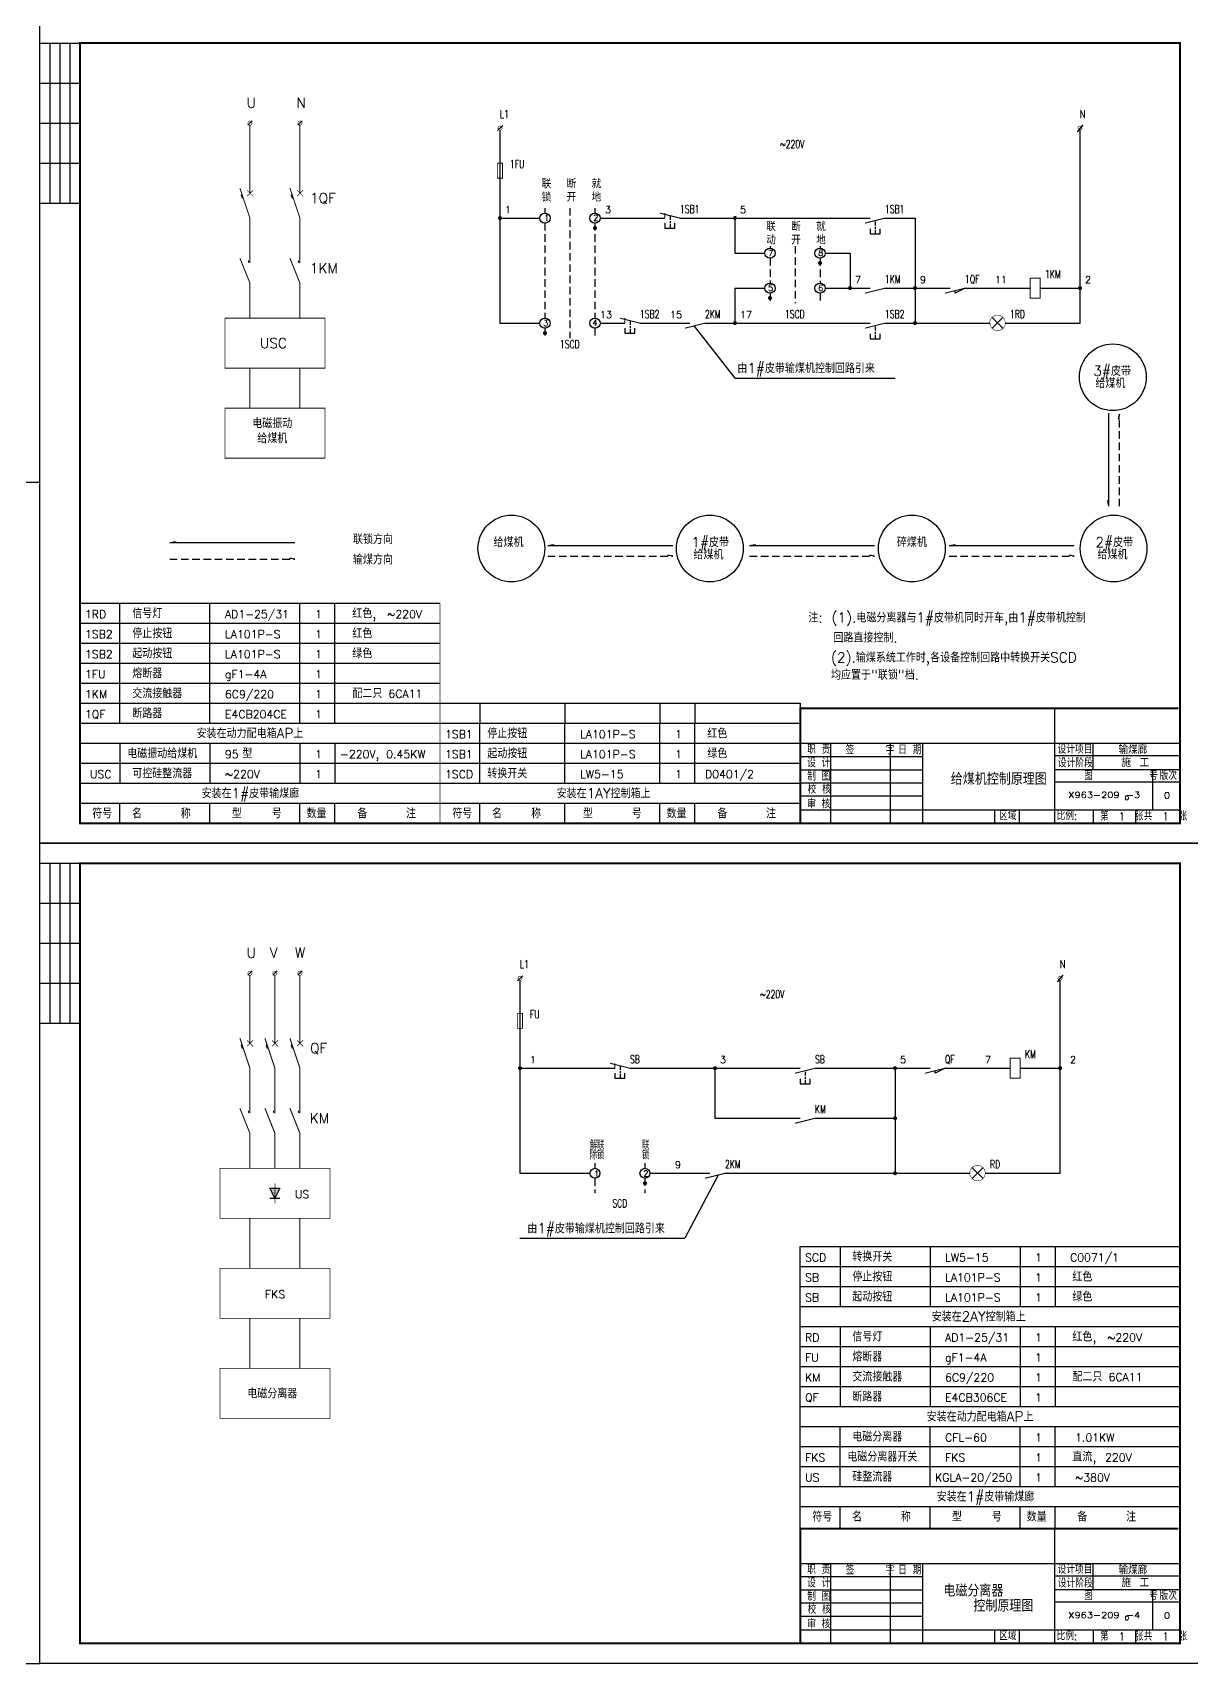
# Model space of a CAD drawing. Extents: x 385 to 3225, y -5 to 1635.
# Drawn here: x 851 to 1431, y -5 to 810 of the extents above; entities that cross this region are included whole.
import ezdxf

# ---------------------------------------------------------------- set-up
doc = ezdxf.new("R2010")
doc.units = 0
doc.header["$LTSCALE"] = 30
doc.header["$MEASUREMENT"] = 0
doc.linetypes.add('HIDDEN2', pattern=[0.1875, 0.125, -0.0625])
doc.layers.get('0').update_dxf_attribs({"linetype": 'CONTINUOUS'})
for name, color, linetype in [('HZ', 3, 'CONTINUOUS'), ('SY', 1, 'HIDDEN2'), ('SY1', 5, 'CONTINUOUS')]:
    doc.layers.add(name, color=color, linetype=linetype)
doc.styles.add('HZ', font='txt', dxfattribs={"bigfont": 'hztxt'})

# ---------------------------------------------------------------- blocks, each defined once
blk = doc.blocks.new('FU')
at = {"const_width": 0.4}
blk.add_lwpolyline([(-1.24, -0.05), (1.26, -0.05), (1.26, -7.55), (-1.35, -7.55), (-1.35, -0.05)], dxfattribs=at)
blk = doc.blocks.new('*X21')
at = {"color": 0}
for p, q in [((125.46875, 359.6875), (125.46875, 359.6875)), ((125.78125, 359.6875), (125.78125, 359.6875)), ((126.09375, 359.6875), (126.09375, 359.6875)), ((126.40625, 359.6875), (126.40625, 359.6875)), ((126.71875, 359.6875), (126.71875, 359.6875)), ((127.03125, 359.6875), (127.03125, 359.6875)), ((127.1875, 360), (127.1875, 360))]:
    blk.add_line(p, q, dxfattribs=at)
blk = doc.blocks.new('*X22')
at = {"color": 0}
for p, q in [((184.6875, 354.375), (184.6875, 354.375)), ((185, 354.375), (185, 354.375)), ((185.3125, 354.375), (185.3125, 354.375)), ((185.625, 354.375), (185.625, 354.375))]:
    blk.add_line(p, q, dxfattribs=at)
blk = doc.blocks.new('*X23')
at = {"color": 0}
for p, q in [((409.6875, 436.875), (409.6875, 436.875)), ((409.84375, 437.8125), (409.84375, 437.8125)), ((409.84375, 437.1875), (409.84375, 437.1875)), ((410, 438.125), (410, 438.125)), ((410, 437.5), (410, 437.5)), ((410, 436.875), (410, 436.875)), ((410.15625, 438.4375), (410.15625, 438.4375)), ((410.15625, 437.8125), (410.15625, 437.8125)), ((410.15625, 437.1875), (410.15625, 437.1875))]:
    blk.add_line(p, q, dxfattribs=at)
blk = doc.blocks.new('*X18')
at = {"color": 0}
for p, q in [((115.15625, 237.1875), (115.15625, 237.1875)), ((115.3125, 236.875), (115.3125, 236.875)), ((115.46875, 237.1875), (115.46875, 237.1875)), ((115.46875, 236.5625), (115.46875, 236.5625)), ((115.625, 236.875), (115.625, 236.875)), ((115.78125, 237.1875), (115.78125, 237.1875)), ((115.78125, 236.5625), (115.78125, 236.5625)), ((115.9375, 236.875), (115.9375, 236.875)), ((116.09375, 237.1875), (116.09375, 237.1875)), ((116.09375, 236.5625), (116.09375, 236.5625)), ((116.25, 236.875), (116.25, 236.875)), ((116.40625, 237.1875), (116.40625, 237.1875)), ((116.40625, 236.5625), (116.40625, 236.5625)), ((116.5625, 236.875), (116.5625, 236.875)), ((116.71875, 237.1875), (116.71875, 237.1875)), ((116.71875, 236.5625), (116.71875, 236.5625)), ((116.875, 236.875), (116.875, 236.875)), ((117.03125, 237.1875), (117.03125, 237.1875)), ((117.03125, 236.5625), (117.03125, 236.5625)), ((117.1875, 236.875), (117.1875, 236.875)), ((117.34375, 237.1875), (117.34375, 237.1875)), ((117.34375, 236.5625), (117.34375, 236.5625)), ((117.5, 236.875), (117.5, 236.875)), ((117.65625, 237.1875), (117.65625, 237.1875)), ((117.65625, 236.5625), (117.65625, 236.5625)), ((117.8125, 236.875), (117.8125, 236.875)), ((117.96875, 237.1875), (117.96875, 237.1875)), ((117.96875, 236.5625), (117.96875, 236.5625)), ((118.125, 236.875), (118.125, 236.875)), ((118.28125, 237.1875), (118.28125, 237.1875)), ((118.28125, 236.5625), (118.28125, 236.5625)), ((118.4375, 236.875), (118.4375, 236.875)), ((118.59375, 237.1875), (118.59375, 237.1875)), ((118.59375, 236.5625), (118.59375, 236.5625)), ((118.75, 236.875), (118.75, 236.875)), ((118.90625, 237.1875), (118.90625, 237.1875)), ((118.90625, 236.5625), (118.90625, 236.5625)), ((119.0625, 236.875), (119.0625, 236.875)), ((119.21875, 237.1875), (119.21875, 237.1875)), ((119.21875, 236.5625), (119.21875, 236.5625)), ((119.375, 236.875), (119.375, 236.875)), ((119.53125, 237.1875), (119.53125, 237.1875)), ((115.625, 236.25), (115.625, 236.25)), ((115.78125, 235.9375), (115.78125, 235.9375)), ((115.9375, 236.25), (115.9375, 236.25)), ((115.9375, 235.625), (115.9375, 235.625)), ((116.09375, 235.9375), (116.09375, 235.9375)), ((116.09375, 235.3125), (116.09375, 235.3125)), ((116.25, 236.25), (116.25, 236.25)), ((116.25, 235.625), (116.25, 235.625)), ((116.25, 235), (116.25, 235)), ((116.40625, 235.9375), (116.40625, 235.9375)), ((116.40625, 235.3125), (116.40625, 235.3125)), ((116.40625, 234.6875), (116.40625, 234.6875)), ((116.5625, 236.25), (116.5625, 236.25)), ((116.5625, 235.625), (116.5625, 235.625)), ((116.5625, 235), (116.5625, 235)), ((116.5625, 234.375), (116.5625, 234.375)), ((116.71875, 235.9375), (116.71875, 235.9375)), ((116.71875, 235.3125), (116.71875, 235.3125)), ((116.71875, 234.6875), (116.71875, 234.6875)), ((116.71875, 234.0625), (116.71875, 234.0625)), ((116.875, 236.25), (116.875, 236.25)), ((116.875, 235.625), (116.875, 235.625)), ((116.875, 235), (116.875, 235)), ((116.875, 234.375), (116.875, 234.375)), ((116.875, 233.75), (116.875, 233.75)), ((117.03125, 235.9375), (117.03125, 235.9375)), ((117.03125, 235.3125), (117.03125, 235.3125)), ((117.03125, 234.6875), (117.03125, 234.6875)), ((117.03125, 234.0625), (117.03125, 234.0625)), ((117.03125, 233.4375), (117.03125, 233.4375)), ((117.1875, 236.25), (117.1875, 236.25)), ((117.1875, 235.625), (117.1875, 235.625)), ((117.1875, 235), (117.1875, 235)), ((117.1875, 234.375), (117.1875, 234.375)), ((117.1875, 233.75), (117.1875, 233.75)), ((117.1875, 233.125), (117.1875, 233.125)), ((117.34375, 235.9375), (117.34375, 235.9375)), ((117.34375, 235.3125), (117.34375, 235.3125)), ((117.34375, 234.6875), (117.34375, 234.6875)), ((117.34375, 234.0625), (117.34375, 234.0625)), ((117.34375, 233.4375), (117.34375, 233.4375)), ((117.34375, 232.8125), (117.34375, 232.8125)), ((117.5, 236.25), (117.5, 236.25)), ((117.5, 235.625), (117.5, 235.625)), ((117.5, 235), (117.5, 235)), ((117.5, 234.375), (117.5, 234.375)), ((117.5, 233.75), (117.5, 233.75)), ((117.5, 233.125), (117.5, 233.125)), ((117.65625, 235.9375), (117.65625, 235.9375)), ((117.65625, 235.3125), (117.65625, 235.3125)), ((117.65625, 234.6875), (117.65625, 234.6875)), ((117.65625, 234.0625), (117.65625, 234.0625)), ((117.65625, 233.4375), (117.65625, 233.4375)), ((117.8125, 236.25), (117.8125, 236.25)), ((117.8125, 235.625), (117.8125, 235.625)), ((117.8125, 235), (117.8125, 235)), ((117.8125, 234.375), (117.8125, 234.375)), ((117.8125, 233.75), (117.8125, 233.75)), ((117.96875, 235.9375), (117.96875, 235.9375)), ((117.96875, 235.3125), (117.96875, 235.3125)), ((117.96875, 234.6875), (117.96875, 234.6875)), ((117.96875, 234.0625), (117.96875, 234.0625)), ((118.125, 236.25), (118.125, 236.25)), ((118.125, 235.625), (118.125, 235.625)), ((118.125, 235), (118.125, 235)), ((118.125, 234.375), (118.125, 234.375)), ((118.28125, 235.9375), (118.28125, 235.9375)), ((118.28125, 235.3125), (118.28125, 235.3125)), ((118.28125, 234.6875), (118.28125, 234.6875)), ((118.4375, 236.25), (118.4375, 236.25)), ((118.4375, 235.625), (118.4375, 235.625)), ((118.4375, 235), (118.4375, 235)), ((118.59375, 235.9375), (118.59375, 235.9375)), ((118.59375, 235.3125), (118.59375, 235.3125)), ((118.75, 236.25), (118.75, 236.25)), ((118.75, 235.625), (118.75, 235.625)), ((118.90625, 235.9375), (118.90625, 235.9375)), ((119.0625, 236.25), (119.0625, 236.25))]:
    blk.add_line(p, q, dxfattribs=at)

msp = doc.modelspace()

# ---------------------------------------------------------------- linework, layer by layer
for p, q in [((855, 405), (855, 815)), ((855, 805), (875, 805)), ((860, 805), (860, 725)), ((865, 805), (865, 725)), ((870, 805), (870, 725)), ((855, 785), (875, 785)), ((855, 765), (875, 765)), ((961.12, 766.14), (958.95, 763.98)), ((986.1, 766.14), (983.94, 763.98)), ((1086.36, 763.78), (1083.84, 761.3)), ((1085, 761.52), (1085, 665)), ((1376.38, 764.09), (1373.49, 760.73)), ((1375, 762.41), (1375, 762.51)), ((1375, 665), (1375, 761.6)), ((855, 745), (875, 745)), ((855, 725), (875, 725)), ((1085, 717.51), (1105, 717.51)), ((1135, 717.51), (1167.5, 717.51)), ((1170.03, 718.63), (1170.03, 716.67)), ((1175, 717.51), (1175, 717.51)), ((1175, 717.51), (1270, 717.51)), ((1202.5, 717.51), (1202.5, 700.01)), ((1270, 717.51), (1270, 717.51)), ((1270, 717.51), (1270, 717.51)), ((1277.5, 717.51), (1292.5, 717.51)), ((1292.5, 717.51), (1292.5, 682.51)), ((1167.5, 715.01), (1167.5, 712.51)), ((1167.5, 712.51), (1172.5, 712.51)), ((1170.03, 716.02), (1170.03, 715.04)), ((1170.03, 714.55), (1170.03, 712.43)), ((1172.5, 712.51), (1172.5, 715.01)), ((1270, 712.19), (1270, 709.69)), ((1270, 709.69), (1275, 709.69)), ((1272.54, 715.8), (1272.54, 713.85)), ((1272.54, 713.19), (1272.54, 712.22)), ((1272.54, 711.73), (1272.54, 709.61)), ((1275, 709.69), (1275, 712.19)), ((1202.5, 700.01), (1217.5, 700.01)), ((1247.5, 700.01), (1260, 700.01)), ((1260, 700.01), (1260, 682.51)), ((1202.5, 682.51), (1217.5, 682.51)), ((1202.5, 682.51), (1202.5, 665)), ((1247.5, 682.51), (1270, 682.51)), ((1277.5, 682.5), (1292.5, 682.5)), ((1292.5, 682.51), (1292.5, 665.01)), ((1292.5, 682.5), (1310, 682.5)), ((1317.5, 682.51), (1312.5, 680.01)), ((1312.5, 680.01), (1312.5, 681.18)), ((1317.5, 682.5), (1350, 682.5)), ((1355, 682.51), (1375, 682.51)), ((1085, 665.01), (1105, 665.01)), ((1135, 665), (1147.5, 665)), ((1147.5, 662.51), (1147.5, 660.01)), ((1150.03, 666.13), (1150.03, 664.17)), ((1150.03, 663.52), (1150.03, 662.54)), ((1150.03, 662.05), (1150.03, 659.93)), ((1152.5, 660.01), (1152.5, 662.51)), ((1155, 665.01), (1155, 665.01)), ((1155, 665), (1180, 665)), ((1182.15, 663.45), (1202.5, 637.5)), ((1187.5, 665), (1202.5, 665)), ((1202.5, 665.01), (1270, 665.01)), ((1272.54, 663.3), (1272.54, 661.35)), ((1272.54, 660.69), (1272.54, 659.72)), ((1277.5, 665.01), (1330, 665.01)), ((1331.08, 667.81), (1336.35, 662.54)), ((1331.1, 662.47), (1336.41, 667.77)), ((1337.5, 665.01), (1375, 665.01)), ((1147.5, 660.01), (1152.5, 660.01)), ((1270, 659.69), (1270, 657.19)), ((1270, 657.19), (1275, 657.19)), ((1272.54, 659.23), (1272.54, 657.11)), ((1275, 657.19), (1275, 659.69)), ((1202.5, 637.5), (1282.5, 637.5)), ((1389.39, 573.49), (1389.39, 620)), ((855, 585.33), (435, 585.33)), ((855, -5), (855, 585.33)), ((1389.38, 573.53), (1388.88, 576.34)), ((1388.88, 576.34), (1389.38, 576.34)), ((919.93, 555.38), (982.4, 555.38)), ((919.97, 555.39), (922.78, 555.89)), ((922.78, 555.89), (922.78, 555.39)), ((1108.98, 553.88), (1111.79, 554.38)), ((1111.79, 554.38), (1111.79, 553.88)), ((1209.76, 553.88), (1212.57, 554.38)), ((1212.57, 554.38), (1212.57, 553.88)), ((1309.66, 553.88), (1312.47, 554.38)), ((1312.47, 554.38), (1312.47, 553.88)), ((1108.93, 553.86), (1171.41, 553.86)), ((1209.72, 553.86), (1272.19, 553.86)), ((1309.61, 553.86), (1372.08, 553.86)), ((875, 525), (1055, 525)), ((895, 465), (895, 525)), ((940, 465), (940, 525)), ((985, 465), (985, 525)), ((1002.5, 465), (1002.5, 525)), ((875, 515), (1055, 515)), ((875, 505), (1055, 505)), ((875, 495), (1055, 495)), ((875, 485), (1055, 485)), ((875, 475), (1235, 475)), ((1075, 475), (1075, 465)), ((1117.5, 475), (1117.5, 465)), ((1165, 475), (1165, 465)), ((1182.5, 475), (1182.5, 465)), ((1235, 475), (1235, 472.14)), ((875, 465), (1235, 465)), ((1075, 435), (1075, 465)), ((1117.5, 435), (1117.5, 465)), ((1165, 435), (1165, 465)), ((1182.5, 435), (1182.5, 465)), ((875, 455), (1235, 455)), ((895, 455), (895, 435)), ((940, 455), (940, 435)), ((985, 455), (985, 435)), ((1002.5, 455), (1002.5, 435)), ((1235.49, 454.98), (1424.54, 454.98)), ((875, 445), (1235, 445)), ((875, 435), (1055, 435)), ((1055, 435), (1235, 435)), ((875, 425), (937.5, 425)), ((875, 425), (1235, 425)), ((895, 415), (895, 425)), ((940, 415), (940, 425)), ((985, 415), (985, 425)), ((1002.5, 415), (1002.5, 425)), ((1075, 415), (1075, 425)), ((1117.5, 415), (1117.5, 425)), ((1165, 415), (1165, 425)), ((1182.5, 415), (1182.5, 425)), ((1435, 405), (855, 405)), ((855, -5), (855, 405)), ((855, 405), (1435, 405)), ((855, 405), (875, 405)), ((855, 395), (875, 395)), ((860, 395), (860, 315)), ((865, 395), (865, 315)), ((870, 395), (870, 315)), ((855, 375), (875, 375)), ((855, 355), (875, 355)), ((855, 335), (875, 335)), ((961.12, 341.14), (958.95, 338.98)), ((973.57, 341.14), (971.4, 338.98)), ((986.1, 341.14), (983.94, 338.98)), ((1096.36, 338.78), (1093.84, 336.3)), ((1095, 336.52), (1095, 240)), ((1366.38, 339.09), (1363.49, 335.73)), ((1365, 337.41), (1365, 337.51)), ((1365, 240), (1365, 336.6)), ((855, 315), (875, 315)), ((1145.03, 293.63), (1145.03, 291.67)), ((1095, 292.5), (1142.5, 292.5)), ((1142.5, 290.01), (1142.5, 287.51)), ((1142.5, 287.51), (1147.5, 287.51)), ((1145.03, 291.02), (1145.03, 290.04)), ((1145.03, 289.55), (1145.03, 287.43)), ((1147.5, 287.51), (1147.5, 290.01)), ((1150, 292.51), (1150, 292.51)), ((1150, 292.5), (1235, 292.5)), ((1192.5, 292.5), (1192.5, 267.5)), ((1235, 292.51), (1235, 292.51)), ((1235, 292.51), (1235, 292.51)), ((1235, 287.19), (1235, 284.69)), ((1237.54, 290.8), (1237.54, 288.85)), ((1237.54, 288.19), (1237.54, 287.22)), ((1237.54, 286.73), (1237.54, 284.61)), ((1240, 284.69), (1240, 287.19)), ((1242.5, 292.5), (1300, 292.5)), ((1282.5, 292.51), (1282.5, 257.51)), ((1307.5, 292.51), (1302.5, 290.01)), ((1302.5, 290.01), (1302.5, 291.18)), ((1307.5, 292.5), (1340, 292.5)), ((1345, 292.5), (1365, 292.5)), ((1235, 284.69), (1240, 284.69)), ((1192.5, 267.5), (1235, 267.5)), ((1242.5, 267.5), (1282.5, 267.5)), ((1282.5, 257.51), (1282.5, 240.01)), ((1095, 240), (1130, 240)), ((1160, 240), (1190, 240)), ((1194.13, 239.07), (1177.5, 207.5)), ((1197.5, 240), (1320, 240)), ((1321.08, 242.81), (1326.35, 237.54)), ((1321.1, 237.47), (1326.41, 242.77)), ((1327.5, 240), (1365, 240)), ((970, 232.5), (975, 232.5)), ((972.5, 227.5), (970, 232.5)), ((975, 232.5), (972.5, 227.5)), ((970, 227.5), (975, 227.5)), ((1095, 207.5), (1177.5, 207.5)), ((1235, 203.41), (1425, 203.41)), ((1255, 203.41), (1255, 173.41)), ((1300, 203.41), (1300, 173.41)), ((1345, 203.41), (1345, 173.41)), ((1362.5, 203.41), (1362.5, 173.41)), ((1235, 193.41), (1425, 193.41)), ((1235, 183.41), (1425, 183.41)), ((1235, 173.41), (1425, 173.41)), ((1235, 163.41), (1425, 163.41)), ((1255, 163.41), (1255, 123.41)), ((1300, 163.41), (1300, 123.41)), ((1345, 163.41), (1345, 123.41)), ((1362.5, 163.41), (1362.5, 123.41)), ((1235, 153.41), (1425, 153.41)), ((1235, 143.41), (1425, 143.41)), ((1235, 133.41), (1425, 133.41)), ((1235, 123.41), (1425, 123.41)), ((1235, 113.41), (1425, 113.41)), ((1255, 83.41), (1255, 113.41)), ((1300, 83.41), (1300, 113.41)), ((1345, 83.41), (1345, 113.41)), ((1362.5, 83.41), (1362.5, 113.41)), ((1235, 103.41), (1425, 103.41)), ((1235, 93.41), (1425, 93.41)), ((1235, 83.41), (1425, 83.41)), ((1235, 73.41), (1425, 73.41)), ((1255, 62.37), (1255, 73.41)), ((1300, 62.37), (1300, 73.41)), ((1345, 62.37), (1345, 73.41)), ((1362.5, 62.37), (1362.5, 73.41)), ((1235.49, 44.98), (1424.54, 44.98)), ((435, -5), (855, -5)), ((1435, -5), (855, -5))]:
    msp.add_line(p, q)
for points, const_width in [([(875, 415), (875, 805), (1425, 805), (1425, 415), (875, 415)], 1), ([(959.99, 730.02), (959.99, 764.06)], 0.5), ([(984.99, 730.02), (984.99, 764)], 0.5), ([(959.99, 695.02), (959.99, 717.52), (954.99, 732.52)], 0.5), ([(955.53, 729.27), (956.23, 727.3)], 0.5), ([(958.54, 731.46), (961.67, 728.33)], 0.3), ([(961.55, 731.46), (958.65, 728.56)], 0.3), ([(984.99, 695.02), (984.99, 717.52), (979.99, 732.52)], 0.5), ([(980.53, 729.27), (981.23, 727.3)], 0.5), ([(983.54, 731.46), (986.67, 728.33)], 0.3), ([(986.55, 731.46), (983.65, 728.56)], 0.3), ([(1175, 717.51), (1165, 720.01)], 0.5), ([(1167.5, 720.01), (1167.5, 717.51)], 0.5), ([(1277.5, 717.51), (1267.5, 715.01)], 0.5), ([(959.99, 667.52), (959.99, 685.02), (954.99, 697.52)], 0.5), ([(984.99, 667.52), (984.99, 685.02), (979.99, 697.52)], 0.5), ([(1350, 687.51), (1350, 677.51), (1355, 677.51), (1355, 687.51), (1350, 687.51)], 0.5), ([(1277.5, 682.51), (1267.5, 680.01)], 0.5), ([(1317.5, 682.51), (1307.5, 680.01)], 0.5), ([(947.5, 667.5), (997.5, 667.5), (997.5, 642.5), (947.5, 642.5), (947.5, 667.5)], 0.4), ([(1155, 665.01), (1145, 667.51)], 0.5), ([(1147.5, 667.51), (1147.5, 665.01)], 0.5), ([(1187.5, 665), (1177.5, 662.5)], 0.5), ([(1277.5, 665.01), (1267.5, 662.51)], 0.5), ([(960, 642.5), (960, 622.5)], 0.5), ([(985, 642.5), (985, 622.5)], 0.5), ([(947.5, 622.5), (997.5, 622.5), (997.5, 597.5), (947.5, 597.5), (947.5, 622.5)], 0.4), ([(1055, 525), (1055, 415)], 0.4), ([(1424.16, 472.37), (1235.11, 472.37), (1235.11, 415)], 1), ([(875, 5), (875, 395), (1425, 395), (1425, 5), (875, 5)], 1), ([(959.99, 305.02), (959.99, 339.06)], 0.5), ([(972.49, 305.02), (972.49, 339.06)], 0.5), ([(984.99, 305.02), (984.99, 339)], 0.5), ([(959.99, 270.02), (959.99, 292.52), (954.99, 307.52)], 0.5), ([(955.53, 304.27), (956.23, 302.3)], 0.5), ([(958.54, 306.46), (961.67, 303.33)], 0.3), ([(961.55, 306.46), (958.65, 303.56)], 0.3), ([(972.49, 270.02), (972.49, 292.52), (967.49, 307.52)], 0.5), ([(968.03, 304.27), (968.73, 302.3)], 0.5), ([(971.04, 306.46), (974.17, 303.33)], 0.3), ([(974.05, 306.46), (971.15, 303.56)], 0.3), ([(984.99, 270.02), (984.99, 292.52), (979.99, 307.52)], 0.5), ([(980.53, 304.27), (981.23, 302.3)], 0.5), ([(983.54, 306.46), (986.67, 303.33)], 0.3), ([(986.55, 306.46), (983.65, 303.56)], 0.3), ([(1150, 292.51), (1140, 295.01)], 0.5), ([(1142.5, 295.01), (1142.5, 292.51)], 0.5), ([(1340, 297.51), (1340, 287.51), (1345, 287.51), (1345, 297.51), (1340, 297.51)], 0.5), ([(1242.5, 292.51), (1232.5, 290.01)], 0.5), ([(1307.5, 292.51), (1297.5, 290.01)], 0.5), ([(959.99, 242.52), (959.99, 260.02), (954.99, 272.52)], 0.5), ([(972.49, 242.52), (972.49, 260.02), (967.49, 272.52)], 0.5), ([(984.99, 242.52), (984.99, 260.02), (979.99, 272.52)], 0.5), ([(1242.5, 267.51), (1232.5, 265.01)], 0.5), ([(945, 242.5), (1000, 242.5), (1000, 217.5), (945, 217.5), (945, 242.5)], 0.4), ([(1197.5, 240.01), (1187.5, 237.51)], 0.5), ([(972.5, 235), (972.5, 225)], 0.4), ([(960, 217.5), (960, 192.5)], 0.5), ([(985, 217.5), (985, 192.5)], 0.5), ([(1235, 203.41), (1235, 62.37)], 0.7), ([(945, 192.5), (945, 167.5), (1000, 167.5), (1000, 192.5), (945, 192.5)], 0.4), ([(960, 167.5), (960, 142.5)], 0.5), ([(985, 167.5), (985, 142.5)], 0.5), ([(945, 142.5), (945, 117.5), (1000, 117.5), (1000, 142.5), (945, 142.5)], 0.4), ([(1424.16, 62.37), (1235.11, 62.37), (1235.11, 5)], 1)]:
    msp.add_lwpolyline(points, dxfattribs=dict(const_width=const_width))
for points, const_width in [([(958.97, 765.02, 1), (961.02, 765.02, 1)], 0.25), ([(983.97, 765.02, 1), (986.02, 765.02, 1)], 0.25), ([(1083.97, 762.51, 1), (1086.02, 762.51, 1)], 0.25), ([(1373.97, 762.51, 1), (1376.02, 762.51, 1)], 0.25), ([(1084.51, 717.54, 1), (1085.51, 717.54, 1)], 1), ([(1202.01, 717.54, 1), (1203.01, 717.54, 1)], 1), ([(1132.01, 712.54, 1), (1133.01, 712.54, 1)], 1), ([(1244.51, 695.04, 1), (1245.51, 695.04, 1)], 1), ([(1219.51, 677.54, 1), (1220.51, 677.54, 1)], 1), ([(1259.51, 682.54, 1), (1260.51, 682.54, 1)], 1), ([(1292.01, 682.54, 1), (1293.01, 682.54, 1)], 1), ([(1374.51, 682.54, 1), (1375.51, 682.54, 1)], 1), ([(1329.88, 665.13, 1), (1337.63, 665.13, 1)], 0.25), ([(1107.01, 660.04, 1), (1108.01, 660.04, 1)], 1), ([(1202.01, 665.04, 1), (1203.01, 665.04, 1)], 1), ([(1292.01, 665.04, 1), (1293.01, 665.04, 1)], 1), ([(958.97, 340.02, 1), (961.02, 340.02, 1)], 0.25), ([(971.47, 340.02, 1), (973.52, 340.02, 1)], 0.25), ([(983.97, 340.02, 1), (986.02, 340.02, 1)], 0.25), ([(1093.97, 337.51, 1), (1096.02, 337.51, 1)], 0.25), ([(1363.97, 337.51, 1), (1366.02, 337.51, 1)], 0.25), ([(1094.51, 292.54, 1), (1095.51, 292.54, 1)], 1), ([(1192.01, 292.54, 1), (1193.01, 292.54, 1)], 1), ([(1282.01, 292.54, 1), (1283.01, 292.54, 1)], 1), ([(1364.51, 292.54, 1), (1365.51, 292.54, 1)], 1), ([(1282.01, 267.54, 1), (1283.01, 267.54, 1)], 1), ([(1282.01, 240.04, 1), (1283.01, 240.04, 1)], 1), ([(1319.88, 240.13, 1), (1327.63, 240.13, 1)], 0.25), ([(1157.01, 235.04, 1), (1158.01, 235.04, 1)], 1)]:
    msp.add_lwpolyline(points, format="xyb", close=True, dxfattribs=dict(const_width=const_width))
at = {"const_width": 0.65}
for points in [[(959.6, 696.09, 0.428691), (959.26, 695.76, 1)], [(959.26, 695.76, 0.429183), (959.6, 695.44, 1)], [(984.6, 696.09, 0.428691), (984.26, 695.76, 1)], [(984.26, 695.76, 0.429183), (984.6, 695.44, 1)], [(959.6, 271.09, 0.428691), (959.26, 270.76, 1)], [(959.26, 270.76, 0.429183), (959.6, 270.44, 1)], [(972.1, 271.09, 0.428691), (971.76, 270.76, 1)], [(971.76, 270.76, 0.429183), (972.1, 270.44, 1)], [(984.6, 271.09, 0.428691), (984.26, 270.76, 1)], [(984.26, 270.76, 0.429183), (984.6, 270.44, 1)]]:
    msp.add_lwpolyline(points, format="xyb", dxfattribs=at)
for centre, radius in [((1107.5, 717.51), 2.55), ((1132.5, 717.51), 2.55), ((1220, 700.01), 2.55), ((1245, 700.01), 2.55), ((1220, 682.51), 2.55), ((1245, 682.51), 2.55), ((1107.5, 665.01), 2.55), ((1132.5, 665.01), 2.55), ((1391.4, 637.96), 16.69), ((1090.7, 552.33), 16.69), ((1189.9, 552.33), 16.69), ((1290.89, 552.33), 16.69), ((1391.79, 552.33), 16.69), ((1132.5, 240), 2.5), ((1157.5, 240), 2.5)]:
    msp.add_circle(centre, radius)
at = {"layer": 'HZ', "color": 3}
for p, q in [((1362.19, 472.15), (1362.19, 415)), ((1250.24, 454.98), (1250.24, 415)), ((1280.12, 454.98), (1280.12, 416.91)), ((1280.13, 454.98), (1280.13, 415)), ((1296.23, 454.98), (1296.23, 415)), ((1425.13, 448.63), (1362.19, 448.63)), ((1381.58, 441.92), (1381.58, 454.98)), ((1296.23, 448.26), (1235.11, 448.26)), ((1296.23, 441.54), (1235.11, 441.54)), ((1362.19, 441.92), (1425.13, 441.92)), ((1411.42, 421.76), (1411.42, 441.92)), ((1235.11, 435.2), (1296.23, 435.2)), ((1425.13, 435.57), (1362.19, 435.57)), ((1296.23, 428.48), (1235.11, 428.48)), ((1235.11, 421.76), (1425.13, 421.76)), ((1332.34, 415), (1332.34, 421.76)), ((1344.65, 421.76), (1344.65, 415)), ((1381.58, 421.76), (1381.58, 415)), ((1402.85, 415), (1402.85, 421.76)), ((1362.19, 62.15), (1362.19, 5)), ((1250.24, 44.98), (1250.24, 5)), ((1280.12, 44.98), (1280.12, 6.91)), ((1280.13, 44.98), (1280.13, 5)), ((1296.23, 44.98), (1296.23, 5)), ((1381.58, 31.92), (1381.58, 44.98)), ((1296.23, 38.26), (1235.11, 38.26)), ((1425.13, 38.63), (1362.19, 38.63)), ((1296.23, 31.54), (1235.11, 31.54)), ((1235.11, 25.2), (1296.23, 25.2)), ((1362.19, 31.92), (1425.13, 31.92)), ((1425.13, 25.57), (1362.19, 25.57)), ((1411.42, 11.76), (1411.42, 31.92)), ((1296.23, 18.48), (1235.11, 18.48)), ((1235.11, 11.76), (1425.13, 11.76)), ((1332.34, 5), (1332.34, 11.76)), ((1344.65, 11.76), (1344.65, 5)), ((1381.58, 11.76), (1381.58, 5)), ((1402.85, 5), (1402.85, 11.76))]:
    msp.add_line(p, q, dxfattribs=at)
at = {"layer": 'SY'}
for p, q in [((1107.5, 722.51), (1107.5, 719.98)), ((1120, 722.51), (1120, 657.51)), ((1132.5, 722.51), (1132.5, 719.98)), ((1107.5, 715.09), (1107.5, 667.49)), ((1132.5, 715.09), (1132.5, 667.49)), ((1220, 703.56), (1220, 702.45)), ((1232.5, 703.56), (1232.5, 675.01)), ((1245, 703.56), (1245, 702.45)), ((1220, 697.51), (1220, 684.99)), ((1245, 697.42), (1245, 684.99)), ((1220, 679.96), (1220, 675.01)), ((1245, 680.05), (1245, 675.01)), ((1107.5, 662.6), (1107.5, 657.51)), ((1132.5, 662.6), (1132.5, 657.51)), ((1394.78, 619.47), (1394.14, 617.25)), ((1394.14, 617.25), (1394.78, 617.25)), ((1394.78, 573.46), (1394.78, 619.48)), ((919.92, 546.96), (982.4, 546.96)), ((982.4, 547), (979.98, 547.56)), ((979.98, 547.56), (979.98, 547)), ((1108.92, 548.47), (1171.41, 548.47)), ((1168.98, 549.06), (1168.98, 548.51)), ((1171.41, 548.51), (1168.98, 549.06)), ((1209.8, 548.47), (1272.29, 548.47)), ((1272.29, 548.51), (1269.86, 549.06)), ((1269.86, 549.06), (1269.86, 548.51)), ((1309.6, 548.47), (1372.08, 548.47)), ((1372.08, 548.51), (1369.66, 549.06)), ((1369.66, 549.06), (1369.66, 548.51)), ((1132.5, 245), (1132.5, 242.5)), ((1157.5, 245), (1157.5, 242.5)), ((1132.5, 237.5), (1132.5, 230)), ((1157.5, 237.5), (1157.5, 230))]:
    msp.add_line(p, q, dxfattribs=at)

# ---------------------------------------------------------------- block references
for name, p in [('FU', (1085, 745.01)), ('*X21', (795.57, 195.88)), ('*X21', (984.57, 194.36)), ('*X21', (1085.36, 194.36)), ('*X21', (1185.25, 194.36)), ('FU', (1095, 320.01)), ('*X18', (855, -5))]:
    msp.add_blockref(name, p)
at = {"rotation": 90}
msp.add_blockref('*X21', (1748.89, 449.13), dxfattribs=at)
at = {"layer": 'SY'}
for name, p in [('*X23', (984.57, 180.39)), ('*X22', (795.57, 192.86)), ('*X22', (984.57, 194.36)), ('*X22', (1085.45, 194.36)), ('*X22', (1185.25, 194.36))]:
    msp.add_blockref(name, p, dxfattribs=at)

# ---------------------------------------------------------------- texts
at = {"style": 'HZ'}
for s, height, p in [('U', 5, (958.32, 772.71)), ('N', 5, (983.32, 772.71)), ('联', 4, (1105.84, 732.48)), ('断', 4, (1118.34, 732.48)), ('就', 4, (1130.84, 732.48)), ('1QF', 5, (990.05, 725.06)), ('锁', 4, (1105.84, 725.82)), ('开', 4, (1118.34, 725.82)), ('地', 4, (1130.84, 725.82)), ('1', 3.5, (1087.5, 720)), ('3', 3.5, (1137.5, 720)), ('5', 3.5, (1205, 720)), ('联', 4, (1218.11, 711.11)), ('断', 4, (1230.61, 711.11)), ('就', 4, (1243.11, 711.11)), ('动', 4, (1218.11, 704.44)), ('开', 4, (1230.61, 704.44)), ('地', 4, (1243.11, 704.44)), ('1KM', 5, (989.99, 690.02)), ('7', 3.5, (1262.5, 685)), ('9', 3.5, (1295, 685)), ('11', 3.5, (1332.5, 685)), ('2', 3.5, (1377.5, 685)), ('13', 3.5, (1135, 667.5)), ('15', 3.5, (1170, 667.5)), ('17', 3.5, (1205, 667.5)), ('USC', 5, (964.99, 652.52)), ('由1#皮带输煤机控制回路引来', 5, (1203.66, 640)), ('3#皮带', 5, (1381.66, 638.64)), ('给煤机', 5, (1382.68, 632.52)), ('电磁振动', 5, (961.16, 612.5)), ('给煤机', 5, (963.66, 605)), ('联锁方向', 5, (1011.48, 554.53)), ('给煤机', 5, (1081.79, 553.02)), ('1#皮带', 5, (1180.71, 553.02)), ('碎煤机', 5, (1283.43, 553.02)), ('2#皮带', 5, (1382.72, 553.02)), ('输煤方向', 5, (1011.48, 544.38)), ('给煤机', 5, (1181.73, 546.89)), ('给煤机', 5, (1383.74, 546.89)), ('信号灯', 5, (901.16, 517.5)), ('AD1-25/31', 4, (947.5, 517.5)), ('红色,', 5, (1011.16, 517.5)), ('1RD', 4, (877.5, 517.5)), ('1', 4, (992.5, 517.5)), (' ~220V', 4, (1025, 517.5)), ('注: (1).电磁分离器与1#皮带机同时开车,由1#皮带机控制', 5, (1239.18, 515.35)), ('1SB2', 4, (877.5, 507.5)), ('停止按钮', 5, (901.16, 507.5)), ('LA101P-S', 4, (947.5, 507.5)), ('1', 4, (992.5, 507.5)), ('红色', 5, (1011.16, 507.5)), ('回路直接控制.', 5, (1251.68, 505.35)), ('1SB2', 4, (877.5, 497.5)), ('起动按钮', 5, (901.16, 497.5)), ('LA101P-S', 4, (947.5, 497.5)), ('1', 4, (992.5, 497.5)), ('绿色', 5, (1011.16, 497.5)), ('(2).输煤系统工作时,各设备控制回路中转换开关SCD', 5, (1250.49, 495.4)), ('1FU', 4, (877.5, 487.5)), ('熔断器', 5, (901.16, 487.5)), ('gF1-4A', 4, (947.5, 487.5)), ('1', 4, (992.5, 487.5)), ('均应置于"联锁"档.', 5, (1250.49, 486.76)), ('1KM', 4, (877.5, 477.5)), ('交流接触器', 5, (901.16, 477.5)), ('6C9/220', 4, (947.5, 477.5)), ('1', 4, (992.5, 477.5)), ('配二只', 5, (1011.16, 477.5)), ('6CA11', 4, (1029.24, 477.74)), ('断路器', 5, (901.16, 467.5)), ('1QF', 4, (877.5, 467.5)), ('E4CB204CE', 4, (947.5, 467.5)), ('1', 4, (992.5, 467.5)), ('安装在动力配电箱AP上', 5, (933.32, 457.5)), ('1SB1', 4, (1057.5, 457.5)), ('停止按钮', 5, (1078.66, 457.5)), ('LA101P-S', 4, (1125, 457.5)), ('1', 4, (1172.5, 457.5)), ('红色', 5, (1188.66, 457.5)), ('电磁振动给煤机', 5, (898.66, 447.5)), ('95', 4, (947.5, 447.5)), ('型', 5, (956.16, 447.5)), ('1', 4, (992.5, 447.5)), ('-220V, 0.45KW', 4, (1005, 447.5)), ('1SB1', 4, (1057.5, 447.5)), ('起动按钮', 5, (1078.66, 447.5)), ('LA101P-S', 4, (1125, 447.5)), ('1', 4, (1172.5, 447.5)), ('绿色', 5, (1188.66, 447.5)), ('USC', 4, (880, 437.5)), ('可控硅整流器', 5, (901.16, 437.5)), ('~220V', 4, (947.5, 437.5)), ('1', 4, (992.5, 437.5)), ('1SCD', 4, (1057.5, 437.5)), ('转换开关', 5, (1078.66, 437.5)), ('LW5-15', 4, (1125, 437.5)), ('1', 4, (1172.5, 437.5)), ('D0401/2', 4, (1187.5, 437.5)), ('  给煤机控制原理图', 6, (1299.69, 434.15)), ('安装在1#皮带输煤廊', 5, (935.82, 427.5)), ('安装在1AY控制箱上', 5, (1113.32, 427.5)), ('符号', 5, (881.16, 417.5)), ('名    称', 5, (901.01, 417.5)), (' 型   号', 5, (946.49, 417.5)), ('数量', 5, (988.32, 417.5)), ('备    注', 5, (1013.66, 417.5)), ('符号', 5, (1061.16, 417.5)), ('名   称', 5, (1081.01, 417.5)), ('型    号', 5, (1126.49, 417.5)), ('数量', 5, (1168.32, 417.5)), ('备    注', 5, (1193.66, 417.5)), ('U', 5, (958.32, 347.71)), ('V', 5, (969.96, 347.8)), ('W', 5, (982.5, 347.8)), ('QF', 5, (990.05, 300.06)), ('1', 3.5, (1100, 295)), ('3', 3.5, (1195, 295)), ('5', 3.5, (1285, 295)), ('7', 3.5, (1327.5, 295)), ('2', 3.5, (1370, 295)), ('KM', 5, (989.99, 265.02)), ('9', 3.5, (1172.5, 242.5)), ('1', 3, (1131.99, 238.4)), ('2', 3, (1156.63, 238.4)), ('US', 4, (982.5, 227.5)), ('由1#皮带输煤机控制回路引来', 5, (1098.66, 210)), ('SCD', 4, (1237.5, 195.91)), ('转换开关', 5, (1261.16, 195.91)), ('LW5-15', 4, (1307.5, 195.91)), ('1', 4, (1352.5, 195.91)), ('C0071/1', 4, (1370, 195.91)), ('SB', 4, (1237.5, 185.91)), ('停止按钮', 5, (1261.16, 185.91)), ('LA101P-S', 4, (1307.5, 185.91)), ('1', 4, (1352.5, 185.91)), ('红色', 5, (1371.16, 185.91)), ('FKS', 4, (967.5, 177.5)), ('SB', 4, (1237.5, 175.91)), ('起动按钮', 5, (1261.16, 175.91)), ('LA101P-S', 4, (1307.5, 175.91)), ('1', 4, (1352.5, 175.91)), ('绿色', 5, (1371.16, 175.91)), ('安装在2AY控制箱上', 5, (1300.82, 165.91)), ('RD', 4, (1237.5, 155.91)), ('信号灯', 5, (1261.16, 155.91)), ('AD1-25/31', 4, (1307.5, 155.91)), ('1', 4, (1352.5, 155.91)), ('红色,', 5, (1371.16, 155.91)), (' ~220V', 4, (1385, 155.91)), ('FU', 4, (1237.5, 145.91)), ('熔断器', 5, (1261.16, 145.91)), ('gF1-4A', 4, (1307.5, 145.91)), ('1', 4, (1352.5, 145.91)), ('KM', 4, (1237.5, 135.91)), ('交流接触器', 5, (1261.16, 135.91)), ('6C9/220', 4, (1307.5, 135.91)), ('1', 4, (1352.5, 135.91)), ('配二只', 5, (1371.16, 135.91)), ('6CA11', 4, (1389.24, 136.14)), ('电磁分离器', 5, (958.66, 127.5)), ('断路器', 5, (1261.16, 125.91)), ('QF', 4, (1237.5, 125.91)), ('E4CB306CE', 4, (1307.5, 125.91)), ('1', 4, (1352.5, 125.91)), ('安装在动力配电箱AP上', 5, (1298.32, 115.91)), ('电磁分离器', 5, (1261.16, 105.91)), ('CFL-60', 4, (1307.5, 105.91)), ('1', 4, (1352.5, 105.91)), ('1.01KW', 4, (1372.5, 105.91)), ('FKS', 4, (1237.5, 95.91)), ('电磁分离器开关', 5, (1258.66, 95.91)), ('FKS', 4, (1307.5, 95.91)), ('1', 4, (1352.5, 95.91)), ('直流,', 5, (1371.16, 95.91)), ('220V', 4, (1387.5, 95.91)), ('US', 4, (1237.5, 85.91)), ('硅整流器', 5, (1261.16, 85.91)), ('KGLA-20/250', 4, (1302.5, 85.91)), ('1', 4, (1352.5, 85.91)), ('~380V', 4, (1372.5, 85.91)), ('安装在1#皮带输煤廊', 5, (1303.32, 75.91)), ('符号', 5, (1241.16, 65.91)), ('名    称', 5, (1261.01, 65.91)), (' 型   号', 5, (1306.49, 65.91)), ('数量', 5, (1348.32, 65.91)), ('备    注', 5, (1373.66, 65.91)), ('电磁分离器', 6, (1306.68, 28.36)), ('控制原理图', 6, (1321.68, 20.86))]:
    msp.add_text(s, height=height, dxfattribs=at).set_placement(p)
for s, height, width, p in [('L1', 4, 0.7, (1085, 767.51)), ('N', 4, 0.7, (1375, 767.51)), ('~220V', 4, 0.7, (1225, 752.51)), ('1FU', 4, 0.7, (1090, 742.51)), ('1SB1', 4, 0.7, (1175, 720.01)), ('1SB1', 4, 0.7, (1277.5, 720.01)), ('1KM', 4, 0.7, (1277.5, 685.01)), ('1QF', 4, 0.7, (1317.5, 685.01)), ('1KM', 4, 0.7, (1357.5, 687.51)), ('1SB2', 4, 0.7, (1155, 667.51)), ('2KM', 4, 0.7, (1187.5, 667.5)), ('1SCD', 4, 0.7, (1227.5, 667.51)), ('1SB2', 4, 0.7, (1277.5, 667.51)), ('1RD', 4, 0.7, (1340, 667.51)), ('1SCD', 4, 0.7, (1115, 652.51)), ('输煤廊', 4, 1.2, (1394.23, 449.63)), ('施 工', 4, 1.2, (1395.68, 443.16)), ('X963-209 -3', 3, 1.2, (1369.17, 427.65)), ('D', 2, 1.2, (1397.37, 426.67)), ('0', 3, 1.2, (1416.89, 427.43)), ('L1', 4, 0.7, (1095, 342.51)), ('N', 4, 0.7, (1365, 342.51)), ('~220V', 4, 0.7, (1215, 327.51)), ('FU', 4, 0.7, (1100, 317.51)), ('SB', 4, 0.7, (1150, 295.01)), ('SB', 4, 0.7, (1150, 295.01)), ('SB', 4, 0.7, (1150, 295.01)), ('SB', 4, 0.7, (1242.5, 295.01)), ('QF', 4, 0.7, (1307.5, 295.01)), ('KM', 4, 0.7, (1347.5, 297.51)), ('KM', 4, 0.7, (1242.5, 270.01)), ('解', 4, 0.7, (1129.92, 252.04)), ('联', 4, 0.7, (1133.47, 252.04)), ('联', 4, 0.7, (1155.97, 252.04)), ('除', 4, 0.7, (1129.92, 247.04)), ('锁', 4, 0.7, (1133.47, 247.04)), ('锁', 4, 0.7, (1155.97, 247.04)), ('2KM', 4, 0.7, (1197.5, 242.51)), ('RD', 4, 0.7, (1330, 242.51)), ('SCD', 4, 0.7, (1141.21, 222.97)), ('输煤廊', 4, 1.2, (1394.23, 39.63)), ('施 工', 4, 1.2, (1395.68, 33.16)), ('X963-209 -4', 3, 1.2, (1369.17, 17.65)), ('D', 2, 1.2, (1397.37, 16.67)), ('0', 3, 1.2, (1416.89, 17.43))]:
    msp.add_text(s, height=height, dxfattribs=dict(at, width=width)).set_placement(p)
at = {"layer": 'HZ', "color": 3, "style": 'HZ'}
for s, height, width, p in [('职 责', 4.034, 0.8, (1238.58, 449.79)), ('签     字', 4.034, 0.8, (1257.81, 449.51)), ('日 期', 4.034, 0.8, (1284.11, 449.56)), ('设计项目', 4.034, 0.8, (1363.74, 449.87)), ('设 计', 4.034, 0.8, (1238.59, 443.04)), ('制 图', 4.034, 0.8, (1238.59, 436.32)), ('设计阶段', 4.034, 0.8, (1363.92, 442.99)), ('图         号', 4.0337, 0.8, (1377.05, 436.68)), ('版次', 4.034, 0.8, (1414.75, 436.77)), ('校 核', 4.034, 0.8, (1238.81, 429.88)), ('审 核', 4.034, 0.8, (1238.59, 422.5)), ('区域', 4.034, 0.8, (1334.5, 416.64)), ('比例:', 4.034, 0.8, (1363.3, 416.63)), ('第  1  张', 4.034, 0.75, (1385.12, 416.41)), ('共  1  张', 4.034, 0.75, (1407, 416.43)), ('职 责', 4.034, 0.8, (1238.58, 39.79)), ('签     字', 4.034, 0.8, (1257.81, 39.51)), ('日 期', 4.034, 0.8, (1284.11, 39.56)), ('设计项目', 4.034, 0.8, (1363.74, 39.87)), ('设 计', 4.034, 0.8, (1238.59, 33.04)), ('设计阶段', 4.034, 0.8, (1363.92, 32.99)), ('制 图', 4.034, 0.8, (1238.59, 26.32)), ('图         号', 4.0337, 0.8, (1377.05, 26.68)), ('版次', 4.034, 0.8, (1414.75, 26.77)), ('审 核', 4.034, 0.8, (1238.59, 12.5)), ('校 核', 4.034, 0.8, (1238.81, 19.88)), ('区域', 4.034, 0.8, (1334.5, 6.64)), ('比例:', 4.034, 0.8, (1363.3, 6.63)), ('第  1  张', 4.034, 0.75, (1385.12, 6.41)), ('共  1  张', 4.034, 0.75, (1407, 6.43))]:
    msp.add_text(s, height=height, dxfattribs=dict(at, width=width)).set_placement(p)
at = {"layer": 'SY1', "style": 'HZ'}
for s, p in [('1', (1107.06, 716.16)), ('2', (1131.65, 716.16)), ('7', (1219.01, 698.51)), ('8', (1244.08, 698.65)), ('5', (1219.01, 681.08)), ('6', (1244.08, 681.08)), ('3', (1106.6, 663.52)), ('4', (1131.19, 663.67))]:
    msp.add_text(s, height=3, dxfattribs=at).set_placement(p)

doc.saveas('drawing.dxf')
